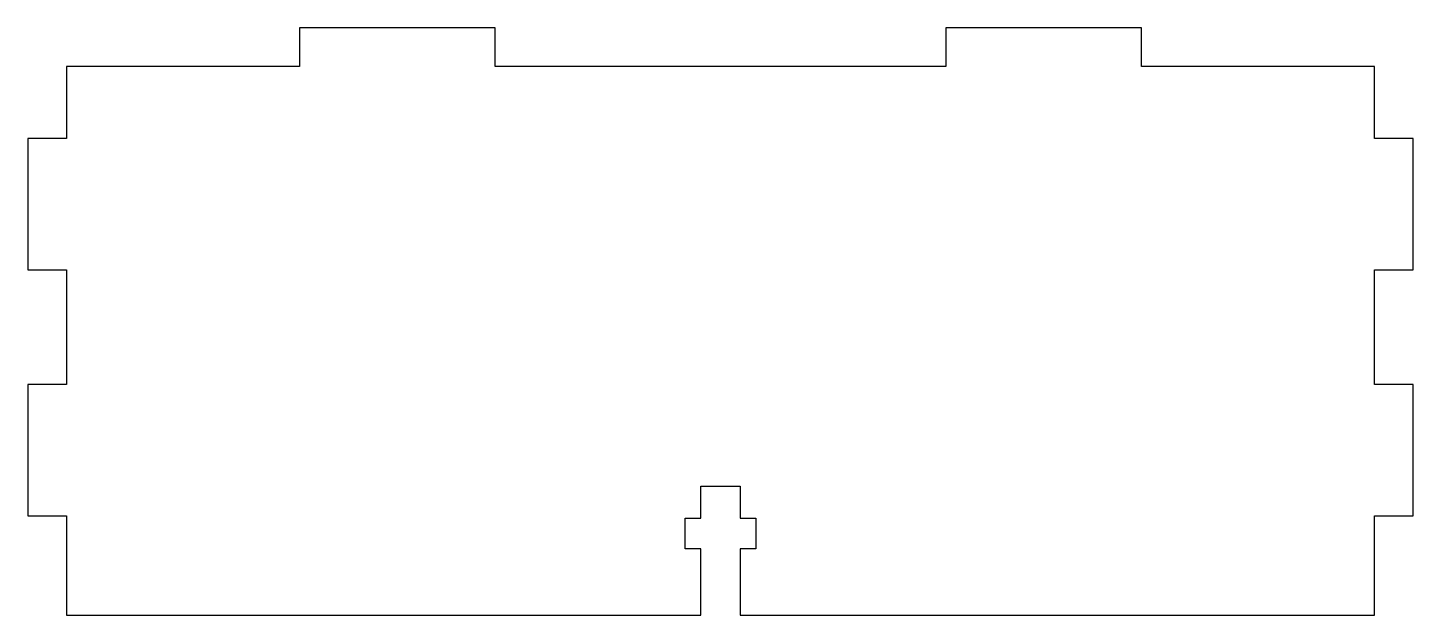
# Model space of a CAD drawing. Header units: metres. Extents: x 11 to 119, y -38 to 8.
import ezdxf

# ---------------------------------------------------------------- set-up
doc = ezdxf.new("R2010")
doc.units = ezdxf.units.M

msp = doc.modelspace()

# ---------------------------------------------------------------- linework, layer by layer
for p, q in [((47.575, 7.67499), (32.425, 7.67499)), ((32.425, 7.67499), (32.425, 4.67499)), ((47.575, 4.67499), (47.575, 7.67499)), ((97.575, 7.67499), (82.425, 7.67499)), ((82.425, 7.67499), (82.425, 4.67499)), ((97.575, 4.67499), (97.575, 7.67499)), ((32.425, 4.67499), (14.425, 4.67499)), ((14.425, 4.67499), (14.425, -0.899994)), ((82.425, 4.67499), (47.575, 4.67499)), ((115.575, 4.67499), (97.575, 4.67499)), ((115.575, -0.899994), (115.575, 4.67499)), ((14.425, -0.899994), (11.415, -0.899994)), ((11.415, -0.899994), (11.415, -11.05)), ((118.585, -0.899994), (115.575, -0.899994)), ((118.585, -11.05), (118.585, -0.899994)), ((11.415, -11.05), (14.425, -11.05)), ((14.425, -11.05), (14.425, -19.935)), ((115.575, -19.935), (115.575, -11.05)), ((115.575, -11.05), (118.585, -11.05)), ((14.425, -19.935), (11.415, -19.935)), ((11.415, -19.935), (11.415, -30.085)), ((118.585, -19.935), (115.575, -19.935)), ((118.585, -30.085), (118.585, -19.935)), ((63.475, -30.275), (63.475, -27.775)), ((63.475, -27.775), (66.525, -27.775)), ((66.525, -27.775), (66.525, -30.275)), ((11.415, -30.085), (14.425, -30.085)), ((14.425, -30.085), (14.425, -37.775)), ((62.275, -32.625), (62.275, -30.275)), ((62.275, -30.275), (63.475, -30.275)), ((66.525, -30.275), (67.725, -30.275)), ((67.725, -30.275), (67.725, -32.625)), ((115.575, -37.775), (115.575, -30.085)), ((115.575, -30.085), (118.585, -30.085)), ((63.475, -32.625), (62.275, -32.625)), ((63.475, -37.775), (63.475, -32.625)), ((67.725, -32.625), (66.525, -32.625)), ((66.525, -32.625), (66.525, -37.775)), ((14.425, -37.775), (63.475, -37.775)), ((66.525, -37.775), (115.575, -37.775))]:
    msp.add_line(p, q)

doc.saveas('drawing.dxf')
